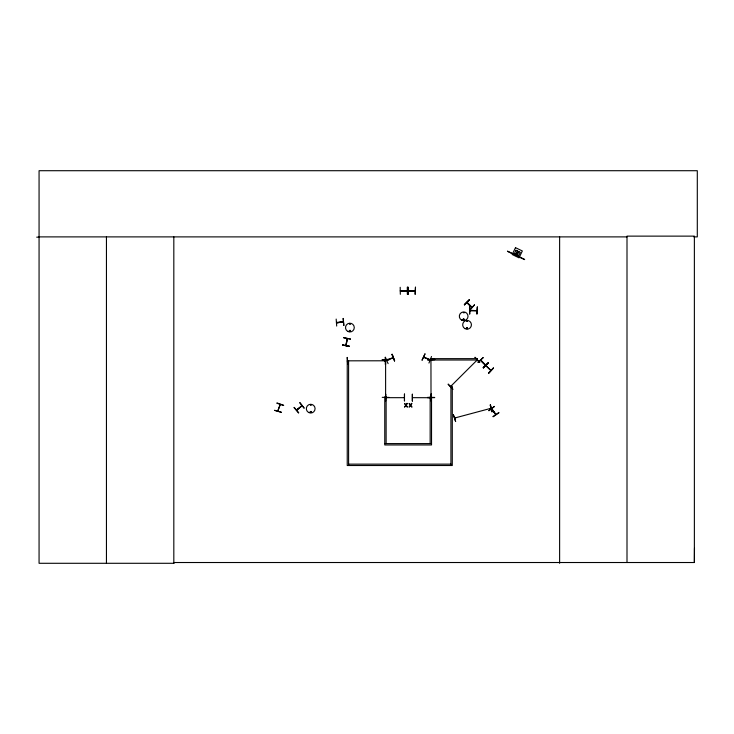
<?xml version="1.0" encoding="UTF-8"?>
<svg xmlns="http://www.w3.org/2000/svg" width="734" height="734" viewBox="0 0 734 734"><rect width="100%" height="100%" fill="white"/><g stroke="black" fill="none" stroke-linecap="round" stroke-linejoin="round"><path stroke-width="1.1" d="M302.032 405.728L296.536 409.884L296.921 409.471M693.869 236.889L697.3 236.889L697.3 170.71L39.067 170.71L39.067 563.29L173.921 563.29L173.83 562.519L694.373 562.519L694.474 548.326M346.246 344.934L345.842 345.512M346.742 339.246L346.861 338.576M466.971 302.591L471.723 307.418M480.642 360.366L485.403 365.193M485.679 365.018L480.898 360.192M490.982 370.331L485.908 365.688M393.048 357.559L386.8 360.165M277.847 410.967L280.324 404.599M385.928 360.403L385.855 359.77M385.543 396.626L385.616 397.333L385.607 359.77M431.253 359.77L431.262 360.55L431.014 359.77M311.088 405.113L310.381 404.819L311.014 405.186M310.298 411.93C311.62 410.389 310.73 413.737 310.308 411.691M349.219 330.869C350.99 328.823 350.274 332.897 349.292 331.034M349.421 330.869C350.843 329.327 349.879 332.649 349.54 330.658M350.283 323.951C349.026 325.171 350.127 322.474 350.146 324.199M463.209 319.565C464.622 318.015 463.659 321.345 463.319 319.354M464.053 312.739L463.347 312.455L463.98 312.812M466.686 321.061L467.384 321.345L466.751 320.987M466.402 327.905C468.008 330.529 467.347 325.474 466.503 328.392M467.512 328.199C466.705 326.346 466.402 329.667 467.475 328.08M346.118 345.457L347.154 338.769M346.154 345.586L347.182 338.603M349.375 346.43L342.494 345.017L349.375 346.393M350.457 339.108L343.567 337.695L350.467 339.007M277.81 410.976L280.104 404.425M431.298 360.403L430.95 359.844L431.014 397.333L431.014 396.626M454.768 418.297L455.429 417.829L454.676 418.041M386.029 397.672L404.452 397.681M495.945 414.371L491.734 408.783M451.309 386.249L450.685 386.497L451.364 386.203M277.021 402.957L283.654 405.251M281.278 412.233L274.525 410.306L281.269 412.251M424.949 353.898L422.022 360.284L424.995 353.916M423.72 357.339L424.38 357.284M428.95 363.046L431.509 356.522M431.106 397.709L412.728 397.672M343.484 322.07L336.456 322.795L343.457 321.822M301.261 405.902L301.876 405.443M455.401 418.114L454.741 418.013L490.954 408.315M512.515 253.569L515.543 255.248M517.452 250.973L516.819 252.285L518.222 252.964L518.855 251.652M407.315 290.636L400.397 290.948M415.04 290.829L408.196 290.903M385.185 361.064L384.405 361.073L385.185 360.816M469.916 310.344L470.604 310.61M476.302 310.656L476.935 310.344M450.685 386.387L477.192 359.99M476.641 360.541L477.366 360.155M476.944 360.633L477.357 360.256L476.724 360.412M336.466 322.446L343.384 321.831M311.198 412.407C311.399 409.71 309.023 413.104 311.032 412.48M463.2 319.079C462.842 321.932 465.677 318.088 463.136 319.244M348.311 361.082L347.622 360.825L385.038 360.789M476.843 310.61L470.063 310.656M464.521 304.904L469.485 299.94M464.273 304.647L469.237 299.683M483.091 357.651L477.926 362.403L483.165 357.724M483.504 367.982L483.165 367.642L488.138 362.688L488.468 363.027L483.44 367.918M483.192 367.679L488.193 362.752M488.743 373.221L493.441 368L488.716 373.193M488.505 372.982L493.459 368.018M385.855 397.259L385.855 396.626M431.262 397.259L431.28 396.644M294.013 407.581L298.527 412.948M296.664 410.196L302.087 405.673L296.793 410.086M488.899 410.627L494.496 406.397L488.954 410.71M493 416.554L498.771 412.563M493.147 416.774L498.936 412.802M386.937 360.486L393.259 357.761M388.112 363.624L385.277 357.21M467.365 328.621L466.888 328.685M515.736 255.12L516.442 255.46M467.09 302.335L471.971 307.161M453.401 414.875L455.64 421.536L453.428 414.866M454.741 418.013L455.328 417.829M343.338 322.153L336.511 322.721M408.242 290.554L415.077 290.912M385.038 361.1L384.552 361.1M470.063 310.308L476.788 310.656M336.172 319.07L336.695 326.07M343.154 318.455L343.778 325.437M490.789 370.56L485.825 365.624M404.443 394.048L404.471 401.067L404.498 394.048M431.142 394.048L431.161 401.067L431.188 394.048M412.38 401.067L412.361 394.048L412.334 401.067M408.076 287.242L407.297 287.251L407.342 294.27L408.122 294.261L408.076 287.242L408.021 294.261M400.379 290.682L407.242 290.636M400.305 291.003L407.361 290.958M408.095 290.948L415.15 290.903M400.324 294.306L400.186 287.297M347.21 357.44L347.65 364.449L347.246 357.44M389.24 359.394L382.221 359.788L389.24 359.357M382.221 359.743L389.24 359.697M434.638 359.394L427.628 359.788L434.638 359.357M427.628 359.743L434.638 359.697M385.598 364.449L385.515 357.43M382.231 397.351L389.24 397.406M427.628 397.351L434.647 397.406M427.628 397.709L434.647 397.663M36.7 237.165L39.067 237.155M39.067 236.889L627.001 236.889M469.531 306.959L469.558 313.978M469.898 310.666L476.953 310.666M384.763 443.593L431.528 443.593M348.595 464.145L450.924 464.145M347.173 338.677L345.824 345.365M342.484 345.063L349.412 346.136M429.996 359.899L423.692 357.366M276.929 403.241L283.572 405.498M423.802 357.082L430.252 359.66L429.555 359.688M517.277 251.322L518.681 252.001M515.13 254.606L517.58 255.799M507.543 251.156L524.654 259.432M507.46 251.34L524.562 259.607M514.919 255.047L517.369 256.239M431.298 359.917L431.262 360.477M385.891 359.917L385.855 360.477M495.588 414.471L491.661 408.81M466.796 302.601L471.788 307.583M480.467 360.376L485.458 365.367M299.977 402.608L304.197 408.232L299.738 402.81M294.242 407.398L298.729 412.783M491.725 408.765L495.734 414.563M391.837 354.421L394.608 360.871M490.147 405.021L492.009 411.792M343.209 318.446L343.87 325.428M407.682 287.251L407.7 294.261M385.258 357.43L385.304 364.449M385.662 401.067L385.662 394.048L385.478 397.057M694.373 562.519L694.373 236.128L627.001 236.128L627.001 562.519M559.62 236.889L559.62 563.29M469.824 306.959L469.824 313.978M450.924 465.512L450.924 386.277L452.282 386.277L452.282 465.512L347.237 465.512L347.237 360.752L348.595 360.752L348.595 465.512M430.161 443.593L430.161 396.828L431.528 396.828L431.528 444.96L384.763 444.96L384.763 396.828L386.121 396.828L386.121 443.593M173.82 236.889L173.82 563.29M106.448 236.889L106.448 563.29M491.018 408.554L490.202 408.517L490.945 408.572M515.507 247.67L512.194 254.505L519.039 257.817L522.342 250.973L515.507 247.67M516.002 250.276L514.479 253.432L518.773 255.505L520.305 252.349L516.002 250.276M516.516 252.9L516.048 253.863L517.452 254.542L517.92 253.579L516.516 252.9M406.884 403.434L405.985 404.893L404.535 403.434L405.682 405.287L404.498 407.141L405.957 405.654L407.425 407.141L406.26 405.26L407.416 403.434L406.884 403.434M411.435 403.434L410.535 404.893L409.086 403.434L410.233 405.287L409.049 407.141L410.508 405.654L411.976 407.141L410.811 405.26L411.967 403.434L411.435 403.434M448.226 384.166L452.942 389.369L448.153 384.24M475.054 357.33L479.77 362.532L475.036 357.357M469.421 299.867L464.457 304.83L469.448 299.903M474.458 304.913L469.76 310.133L474.448 304.904M392.185 354.274L394.571 360.889L392.185 354.274M490.431 404.948L491.918 411.811L490.404 404.957M415.481 287.196L415.15 294.215L415.481 287.196M477.32 306.959L476.935 313.978L477.32 306.959M477.329 358.651L430.564 358.651L430.564 360.009L477.329 360.009L477.329 358.651M347.705 331.392A4.386 4.386 0 0 0 354.283 327.593A4.386 4.386 0 0 0 347.705 323.795A4.386 4.386 0 0 0 347.705 331.392M308.528 412.444A4.376 4.376 0 0 0 315.088 408.654A4.376 4.376 0 0 0 308.528 404.865A4.376 4.376 0 0 0 308.528 412.444M461.502 320.052A4.349 4.349 0 0 0 468.026 316.281A4.349 4.349 0 0 0 461.502 312.519A4.349 4.349 0 0 0 461.502 320.052M464.861 328.593A4.386 4.386 0 0 0 471.439 324.795A4.386 4.386 0 0 0 464.861 321.006A4.386 4.386 0 0 0 464.861 328.593"/></g></svg>
